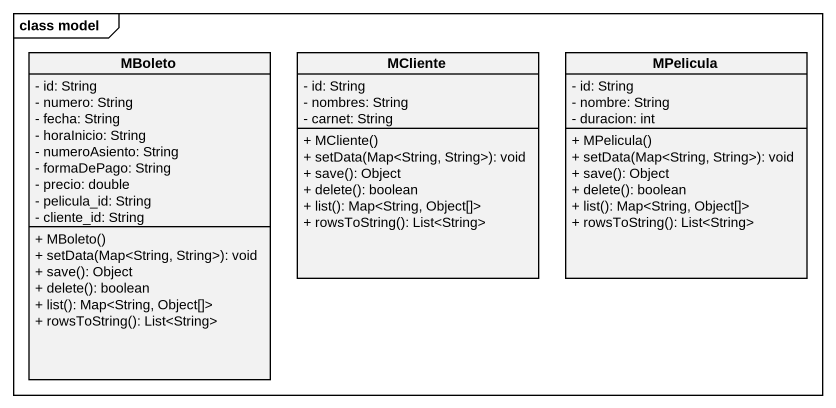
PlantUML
@startuml
mainframe class model
hide circle
hide empty members
skinparam classAttributeIconSize 0
class MBoleto {
  - id: String
  - numero: String
  - fecha: String
  - horaInicio: String
  - numeroAsiento: String
  - formaDePago: String
  - precio: double
  - pelicula_id: String
  - cliente_id: String
  + MBoleto()
  + setData(Map<String, String>): void
  + save(): Object
  + delete(): boolean
  + list(): Map<String, Object[]>
  + rowsToString(): List<String>
}
class MCliente {
  - id: String
  - nombres: String
  - carnet: String
  + MCliente()
  + setData(Map<String, String>): void
  + save(): Object
  + delete(): boolean
  + list(): Map<String, Object[]>
  + rowsToString(): List<String>
}
class MPelicula {
  - id: String
  - nombre: String
  - duracion: int
  + MPelicula()
  + setData(Map<String, String>): void
  + save(): Object
  + delete(): boolean
  + list(): Map<String, Object[]>
  + rowsToString(): List<String>
}
@enduml
